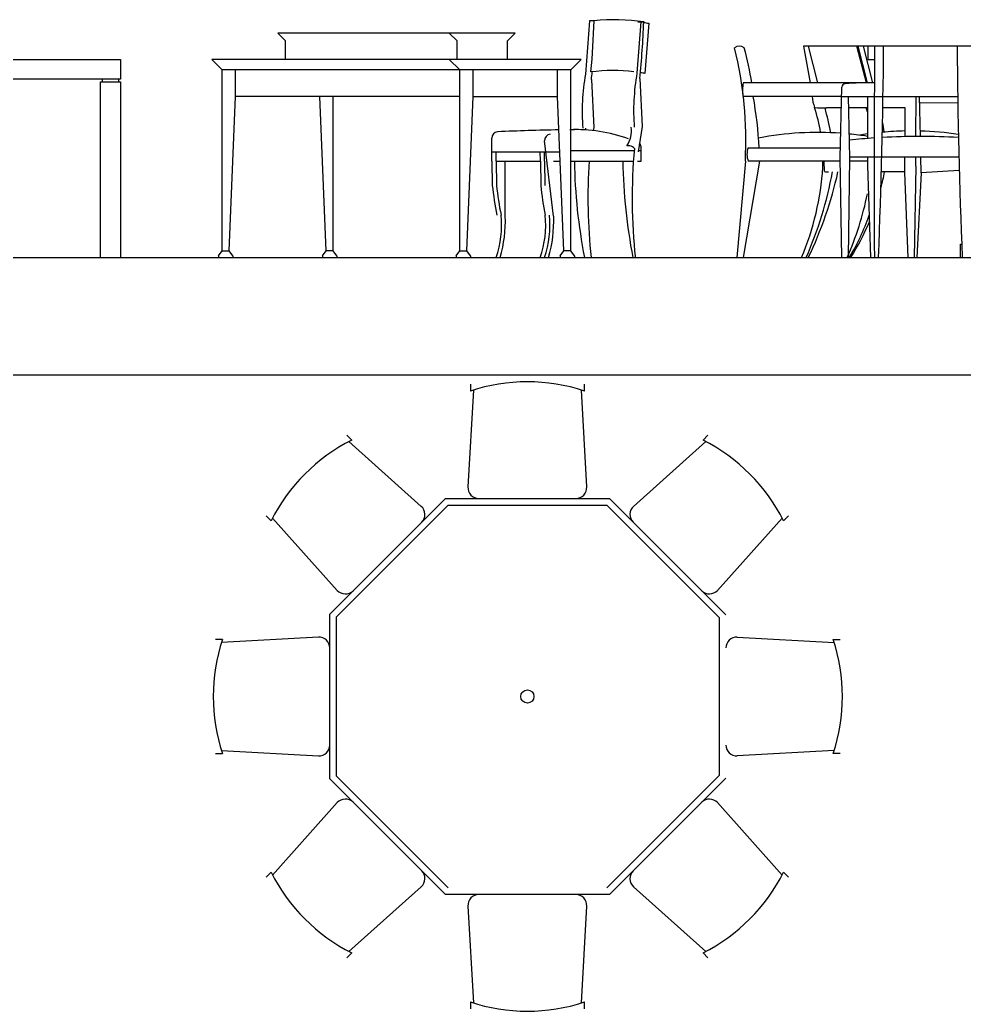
# Model space of a CAD drawing. Header units: inches. Extents: x 5.3 to 47.8, y 15.8 to 40.6.
# Drawn here: x 33.713 to 37.29, y 29.629 to 33.383 of the extents above; entities that cross this region are included whole.
import ezdxf

# ---------------------------------------------------------------- set-up
doc = ezdxf.new("R2010")
doc.units = ezdxf.units.IN
doc.header["$MEASUREMENT"] = 0
for name, color, linetype in [('02', 2, 'Continuous'), ('1', 1, 'Continuous'), ('4', 4, 'Continuous')]:
    doc.layers.add(name, color=color, linetype=linetype)

msp = doc.modelspace()

# ---------------------------------------------------------------- linework, layer by layer
at = {"layer": '02'}
for p, q in [((35.4314, 31.981), (35.4109, 31.614)), ((35.4201, 32.0034), (35.4201, 31.9774)), ((35.8609, 31.614), (35.8404, 31.981)), ((35.8516, 31.9774), (35.8516, 32.0034)), ((34.9705, 31.7912), (34.9521, 31.8096)), ((36.3196, 31.8096), (36.3012, 31.7912)), ((35.234, 31.5407), (34.96, 31.7858)), ((36.3117, 31.7858), (36.0377, 31.5407)), ((34.8875, 31.133), (35.3252, 31.5707)), ((35.3252, 31.5707), (35.9465, 31.5707)), ((35.9465, 31.5707), (36.3875, 31.1297)), ((34.9125, 31.1226), (35.3356, 31.5457)), ((35.3356, 31.5457), (35.9362, 31.5457)), ((35.9362, 31.5457), (36.3625, 31.1193)), ((34.647, 31.5044), (34.6654, 31.486)), ((34.6708, 31.4965), (34.9158, 31.2225)), ((36.3559, 31.2225), (36.601, 31.4965)), ((36.6064, 31.486), (36.6248, 31.5044)), ((34.9756, 31.2211), (35.2355, 31.4809)), ((36.0363, 31.4809), (36.2961, 31.2211)), ((34.8875, 30.5084), (34.8875, 31.133)), ((34.9125, 30.5187), (34.9125, 31.1226)), ((36.3625, 31.1193), (36.3625, 30.522)), ((34.8442, 31.0457), (34.4772, 31.0252)), ((36.4309, 31.0457), (36.7979, 31.0252)), ((34.4808, 31.0364), (34.4548, 31.0364)), ((36.7942, 31.0364), (36.8203, 31.0364)), ((34.4548, 30.6049), (34.4808, 30.6049)), ((34.4772, 30.6162), (34.8442, 30.5957)), ((36.7979, 30.6162), (36.4309, 30.5957)), ((36.8203, 30.6049), (36.7942, 30.6049)), ((35.3356, 30.0957), (34.9125, 30.5187)), ((36.3625, 30.522), (35.9362, 30.0957)), ((35.3252, 30.0707), (34.8875, 30.5084)), ((36.3875, 30.5117), (35.9465, 30.0707)), ((34.9158, 30.4188), (34.6708, 30.1448)), ((35.2355, 30.1604), (34.9756, 30.4203)), ((36.2961, 30.4203), (36.0363, 30.1604)), ((36.601, 30.1448), (36.3559, 30.4188)), ((34.6654, 30.1553), (34.647, 30.1369)), ((36.6248, 30.1369), (36.6064, 30.1553)), ((34.96, 29.8556), (35.234, 30.1006)), ((35.9465, 30.0707), (35.3252, 30.0707)), ((36.0377, 30.1006), (36.3117, 29.8556)), ((35.4109, 30.0274), (35.4314, 29.6604)), ((35.8404, 29.6604), (35.8609, 30.0274)), ((34.9521, 29.8318), (34.9705, 29.8502)), ((36.3012, 29.8502), (36.3196, 29.8318)), ((35.4201, 29.664), (35.4201, 29.6379)), ((35.8516, 29.6379), (35.8516, 29.664))]:
    msp.add_line(p, q, dxfattribs=at)
msp.add_circle((35.6359, 30.8207), 0.025, dxfattribs=at)
for centre, radius, start, end in [((35.6359, 31.3243), 0.6878, 71.7181, 108.2819), ((35.2798, 31.1768), 0.6878, 116.7181, 153.2819), ((35.992, 31.1768), 0.6878, 26.7181, 63.2819), ((35.4521, 31.612), 0.0413, 177.1864, 270), ((35.8196, 31.612), 0.0413, 270, 2.8136), ((35.2063, 31.5101), 0.0413, 315, 47.8136), ((36.0655, 31.5101), 0.0413, 132.1864, 225), ((34.9464, 31.2503), 0.0413, 222.1864, 315), ((36.3253, 31.2503), 0.0413, 225, 317.8136), ((34.8462, 31.0044), 0.0413, 0, 92.8136), ((36.4288, 31.0044), 0.0413, 87.1864, 180), ((35.1339, 30.8207), 0.6878, 161.7181, 198.2819), ((36.1412, 30.8207), 0.6878, 341.7181, 18.2819), ((34.8462, 30.6369), 0.0413, 267.1864, 0), ((36.4288, 30.6369), 0.0413, 180, 272.8136), ((34.9464, 30.3911), 0.0413, 45, 137.8136), ((36.3253, 30.3911), 0.0413, 42.1864, 135), ((35.2798, 30.4646), 0.6878, 206.7181, 243.2819), ((35.2063, 30.1312), 0.0413, 312.1864, 45), ((36.0655, 30.1312), 0.0413, 135, 227.8136), ((35.992, 30.4646), 0.6878, 296.7181, 333.2819), ((35.4521, 30.0294), 0.0413, 90, 182.8136), ((35.8196, 30.0294), 0.0413, 357.1864, 90), ((35.6359, 30.3171), 0.6878, 251.7181, 288.2819)]:
    msp.add_arc(centre, radius, start, end, dxfattribs=at)
at = {"layer": '1'}
for p, q in [((35.8713, 33.379), (35.8558, 33.1772)), ((35.8885, 33.379), (35.8715, 33.379)), ((36.0657, 33.3747), (36.0508, 33.1807)), ((36.0539, 33.3747), (36.0765, 33.3747)), ((36.0953, 33.3696), (36.0808, 33.18)), ((35.5902, 33.3329), (34.6902, 33.3329)), ((34.7202, 33.3029), (34.6902, 33.3329)), ((35.3702, 33.3029), (35.3402, 33.3329)), ((35.5602, 33.3029), (35.5902, 33.3329)), ((34.7202, 33.2329), (34.7202, 33.3029)), ((35.3702, 33.2329), (35.3702, 33.3029)), ((35.5602, 33.2329), (35.5602, 33.3029)), ((38.126, 33.2829), (36.6814, 33.2827)), ((36.6814, 33.2827), (36.7071, 33.1439)), ((36.7354, 33.1439), (36.7003, 33.2827)), ((36.9198, 33.1439), (36.884, 33.2827)), ((36.9241, 33.1439), (36.8884, 33.2827)), ((36.9439, 33.1439), (36.9087, 33.2827)), ((36.926, 33.2829), (36.926, 33.2329)), ((35.8402, 33.2329), (34.4402, 33.2329)), ((34.4402, 33.2329), (34.4802, 33.1929)), ((35.3802, 33.1929), (35.3402, 33.2329)), ((35.8402, 33.2329), (35.8002, 33.1929)), ((36.926, 33.2329), (36.9506, 33.2329)), ((35.8002, 33.1929), (34.4802, 33.1929)), ((34.4802, 32.5079), (34.4802, 33.1929)), ((34.5302, 33.0929), (34.5302, 33.1929)), ((35.3802, 32.5079), (35.3802, 33.1929)), ((35.4302, 33.0929), (35.4302, 33.1929)), ((35.7502, 33.0929), (35.7502, 33.1929)), ((35.8002, 32.5079), (35.8002, 33.1929)), ((35.8784, 33.1568), (35.887, 32.9752)), ((36.0616, 33.1603), (36.0702, 32.9787)), ((36.9513, 33.1439), (36.4533, 33.1439)), ((36.8211, 32.8601), (36.8268, 33.1275)), ((34.5062, 32.5079), (34.5302, 33.0929)), ((35.3802, 33.0929), (34.5302, 33.0929)), ((34.8742, 32.5079), (34.8502, 33.0929)), ((34.9002, 32.5079), (34.9002, 33.0929)), ((35.4062, 32.5079), (35.4302, 33.0929)), ((35.4302, 33.0929), (35.7502, 33.0929)), ((35.7742, 32.5079), (35.7502, 33.0929)), ((36.826, 33.0925), (36.4521, 33.0924)), ((36.826, 33.0928), (37.2653, 33.0928)), ((36.8574, 32.8601), (36.8525, 33.0928)), ((36.924, 33.0928), (36.924, 32.9335)), ((37.1075, 32.9413), (37.1082, 33.0928)), ((37.1247, 32.9413), (37.1216, 33.0928)), ((37.1234, 33.0698), (37.266, 33.0679)), ((36.8251, 33.0492), (36.7683, 33.0491)), ((36.924, 33.0494), (36.8534, 33.0492)), ((37.0667, 33.0497), (36.9822, 33.0495)), ((37.0663, 32.9407), (37.0667, 33.0497)), ((35.887, 32.9752), (35.8852, 32.9634)), ((36.0702, 32.9787), (36.0557, 32.8829)), ((35.5012, 32.8829), (35.5012, 32.9341)), ((35.7354, 32.6395), (35.7004, 32.925)), ((35.5012, 32.8829), (35.7588, 32.8829)), ((35.5017, 32.8479), (35.5012, 32.8829)), ((35.5177, 32.8479), (35.5171, 32.8829)), ((35.685, 32.8479), (35.6844, 32.8829)), ((35.7009, 32.8479), (35.7004, 32.8829)), ((35.8002, 32.8879), (36.0404, 32.8879)), ((36.0245, 32.9059), (36.0128, 32.9059)), ((36.0562, 32.8879), (36.0664, 32.8879)), ((36.0664, 32.8479), (36.0664, 32.9021)), ((36.4721, 32.8983), (36.8219, 32.8983)), ((35.5017, 32.8479), (35.5031, 32.7559)), ((35.5177, 32.8479), (35.685, 32.8479)), ((35.5177, 32.8479), (35.5191, 32.7559)), ((35.5521, 32.6395), (35.5521, 32.8479)), ((35.685, 32.8479), (35.6864, 32.7559)), ((35.7009, 32.8479), (35.7024, 32.7559)), ((35.7354, 32.8479), (35.7602, 32.8479)), ((35.8002, 32.8479), (36.0373, 32.8479)), ((36.0531, 32.8479), (36.0664, 32.8479)), ((36.4615, 32.8479), (36.4297, 32.4829)), ((36.5151, 32.8479), (36.4534, 32.4829)), ((36.8209, 32.8479), (36.4727, 32.8479)), ((36.7619, 32.8087), (36.7604, 32.8479)), ((36.8268, 32.4829), (36.8211, 32.8601)), ((36.8518, 32.4829), (36.8574, 32.8601)), ((37.2702, 32.8633), (36.8574, 32.8633)), ((36.924, 32.8479), (36.8577, 32.8479)), ((36.924, 32.8633), (36.924, 32.8308)), ((37.0659, 32.8047), (37.0661, 32.8633)), ((37.1071, 32.8285), (37.1072, 32.8633)), ((37.1276, 32.8039), (37.1263, 32.8633)), ((36.924, 32.8308), (36.936, 32.4829)), ((37.0661, 32.8067), (36.9769, 32.8067)), ((37.1071, 32.8285), (37.1005, 32.4829)), ((37.2715, 32.8126), (37.1276, 32.8039)), ((37.0782, 32.4829), (37.0659, 32.8047)), ((37.1276, 32.8039), (37.1107, 32.4829)), ((34.4662, 32.4889), (34.4802, 32.5079)), ((34.4802, 32.5079), (34.5062, 32.5079)), ((34.5202, 32.4889), (34.5062, 32.5079)), ((34.8602, 32.4889), (34.8742, 32.5079)), ((34.9002, 32.5079), (34.8742, 32.5079)), ((34.9142, 32.4889), (34.9002, 32.5079)), ((35.3662, 32.4889), (35.3802, 32.5079)), ((35.3802, 32.5079), (35.4062, 32.5079)), ((35.4202, 32.4889), (35.4062, 32.5079)), ((35.7602, 32.4889), (35.7742, 32.5079)), ((35.8002, 32.5079), (35.7742, 32.5079)), ((35.8142, 32.4889), (35.8002, 32.5079)), ((37.276, 32.4829), (37.276, 32.5329)), ((37.276, 32.5329), (37.2809, 32.5329)), ((34.4662, 32.4889), (34.4662, 32.4829)), ((34.5202, 32.4889), (34.5202, 32.4829)), ((34.8602, 32.4889), (34.8602, 32.4829)), ((34.9142, 32.4889), (34.9142, 32.4829)), ((35.3662, 32.4889), (35.3662, 32.4829)), ((35.4202, 32.4889), (35.4202, 32.4829)), ((35.7602, 32.4889), (35.7602, 32.4829)), ((35.8142, 32.4889), (35.8142, 32.4829))]:
    msp.add_line(p, q, dxfattribs=at)
for points in [[(32.5942, 33.2329), (34.0942, 33.2329), (34.0942, 33.1579), (32.5942, 33.1579)], [(34.0192, 32.4829), (34.0192, 33.1479), (34.0942, 33.1479), (34.0942, 32.4829)], [(34.0267, 33.1479), (34.0267, 33.1579)], [(34.0867, 33.1579), (34.0867, 33.1479)]]:
    msp.add_lwpolyline(points, dxfattribs=at)
for centre, radius, start, end in [((32.5544, 33.4857), 3.3358, 354.8342, 358.1668), ((35.9651, 32.6078), 0.775, 81.7365, 95.6708), ((32.9213, 33.4861), 3.1572, 354.0768, 357.9782), ((36.1011, 33.4279), 0.0586, 245.1689, 264.3266), ((36.4392, 33.2524), 0.0303, 53.0973, 126.9027), ((34.9846, 32.9243), 1.4789, 357.0399, 13.7825), ((34.6782, 32.8186), 1.8372, 10.1978, 14.4358), ((136.2131, 32.8082), 99.2635, 179.725985, 180.187778), ((14.5957, 33.422), 22.3897, 357.5961, 359.644), ((59.6529, 33.422), 22.3897, 180.35598, 182.40392), ((35.9586, 32.5583), 0.6324, 82.6605, 97.4442), ((33.6451, 33.4319), 2.2501, 352.9795, 353.7107), ((35.9767, 32.5557), 0.6329, 80.5399, 82.0032), ((36.6693, 33.0341), 0.826, 170.0276, 184.2683), ((36.8643, 33.0376), 0.826, 170.0276, 184.2683), ((36.658, 33.1133), 0.207, 171.4945, 185.7927), ((36.923, 32.3356), 0.8088, 88.0735, 95.9403), ((36.8393, 33.1275), 0.0125, 90, 180), ((35.0282, 32.8265), 1.4871, 2.7662, 10.2977), ((36.9192, 33.1165), 0.2065, 186.6868, 198.625), ((36.794, 34.5187), 1.4699, 267.2536, 268.9993), ((36.0962, 32.8475), 0.6594, 9.5038, 17.933), ((29.0083, 31.2103), 7.9705, 12.64763, 13.33912), ((36.3207, 32.8639), 0.627, 15.8113, 17.2072), ((35.5262, 32.9341), 0.025, 96.9135, 180), ((35.9232, 23.5776), 9.3899, 91.02389, 92.44165), ((35.8199, 32.3792), 0.5878, 70.2688, 92.3002), ((35.9232, 23.5776), 9.3899, 90.57043, 90.75052), ((35.7589, 32.9582), 0.0995, 4.3655, 8.3387), ((35.9303, 32.9617), 0.0995, 325.8901, 8.3387), ((36.7367, 31.7634), 1.193, 85.8467, 100.872), ((37.0907, 31.8005), 1.1618, 91.1987, 95.4443), ((36.5726, 32.9041), 0.4183, 7.5084, 12.3509), ((37.0907, 31.8005), 1.1618, 81.2122, 88.3492), ((35.7254, 32.925), 0.025, 96.9135, 180), ((36.7367, 31.7634), 1.193, 80.9692, 84.2843), ((37.1243, 30.3907), 2.5507, 93.9239, 96.0374), ((36.9471, 32.7507), 0.2019, 96.5731, 104.8921), ((37.1243, 30.3907), 2.5507, 86.7593, 93.2407), ((36.019, 32.8785), 0.0279, 37.7932, 78.646), ((38.1214, 32.7067), 2.0888, 174.8113, 186.2113), ((36.0464, 32.9021), 0.02, 0, 44.0702), ((36.537, 32.8739), 0.0694, 159.4146, 202.0292), ((37.922, 32.8832), 2.1084, 180.9954, 190.9436), ((37.9539, 32.7077), 2.0888, 176.1516, 186.1784), ((38.1053, 32.8832), 2.1084, 180.9954, 190.9436), ((36.0962, 32.8475), 0.6594, 358.0012, 0.0349), ((35.7164, 32.8898), 1.0408, 336.9899, 356.4054), ((35.364, 33.0669), 1.4507, 336.2629, 349.6677), ((35.3497, 33.1329), 1.4985, 334.2938, 347.426), ((36.774, 32.8432), 0.0366, 250.6763, 273.4965), ((36.0429, 32.9935), 0.9644, 345.1507, 348.8275), ((36.6355, 32.8696), 1.1381, 185.7308, 191.4967), ((36.6515, 32.8696), 1.1381, 185.7308, 191.4967), ((36.8188, 32.8696), 1.1381, 185.7308, 191.4967), ((35.7479, 32.966), 1.2008, 336.2745, 348.3599), ((35.1737, 32.605), 0.3645, 340.4306, 5.9448), ((35.0644, 32.6206), 0.4881, 343.6201, 2.2214), ((35.341, 32.605), 0.3645, 340.4306, 5.9448), ((35.357, 32.605), 0.3645, 340.4306, 5.9448), ((35.2477, 32.6206), 0.4881, 343.6201, 2.2214), ((36.1402, 32.9172), 0.8366, 328.7244, 340.8447), ((36.0429, 32.9935), 0.9644, 328.0292, 337.0948)]:
    msp.add_arc(centre, radius, start, end, dxfattribs=at)
at = {"layer": '4'}
for p, q in [((27.145, 32.4829), (47.4712, 32.4829)), ((27.145, 32.0392), (47.4712, 32.0392))]:
    msp.add_line(p, q, dxfattribs=at)

doc.saveas('drawing.dxf')
